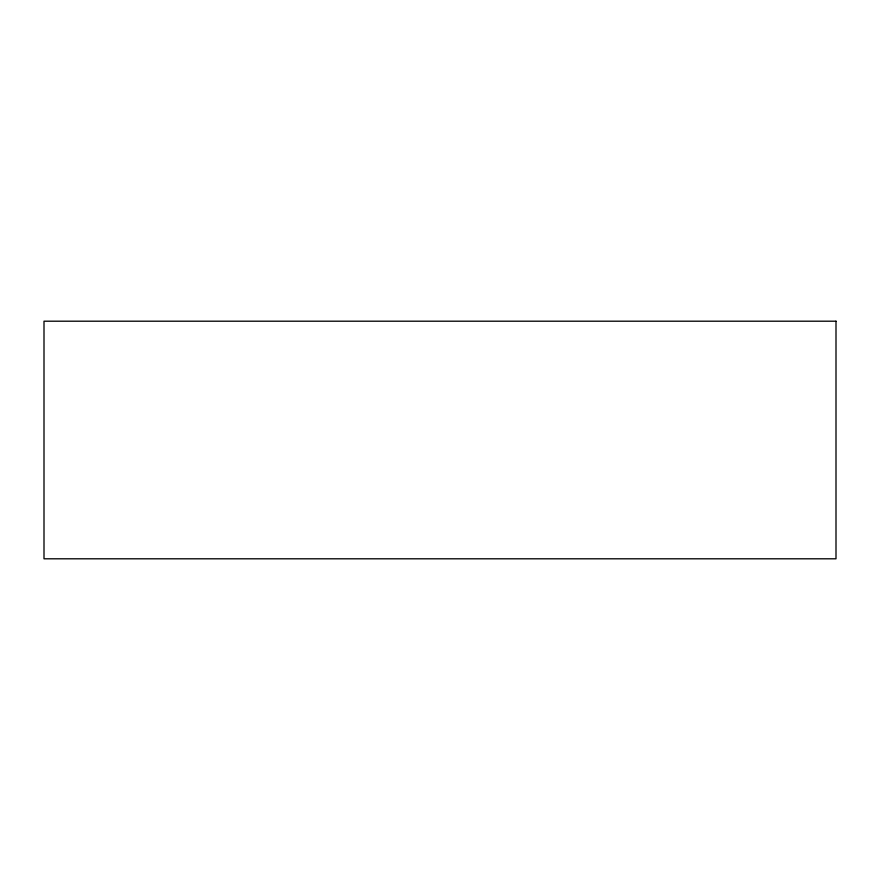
<?xml version="1.0" encoding="UTF-8"?>
<svg xmlns="http://www.w3.org/2000/svg" width="880" height="880" viewBox="0 0 880 880"><rect width="100%" height="100%" fill="white"/><g stroke="black" fill="none" stroke-linecap="round" stroke-linejoin="round"><path stroke-width="1.32" d="M836 321.2L44 321.2L44 558.8L836 558.8L836 321.2"/></g></svg>
